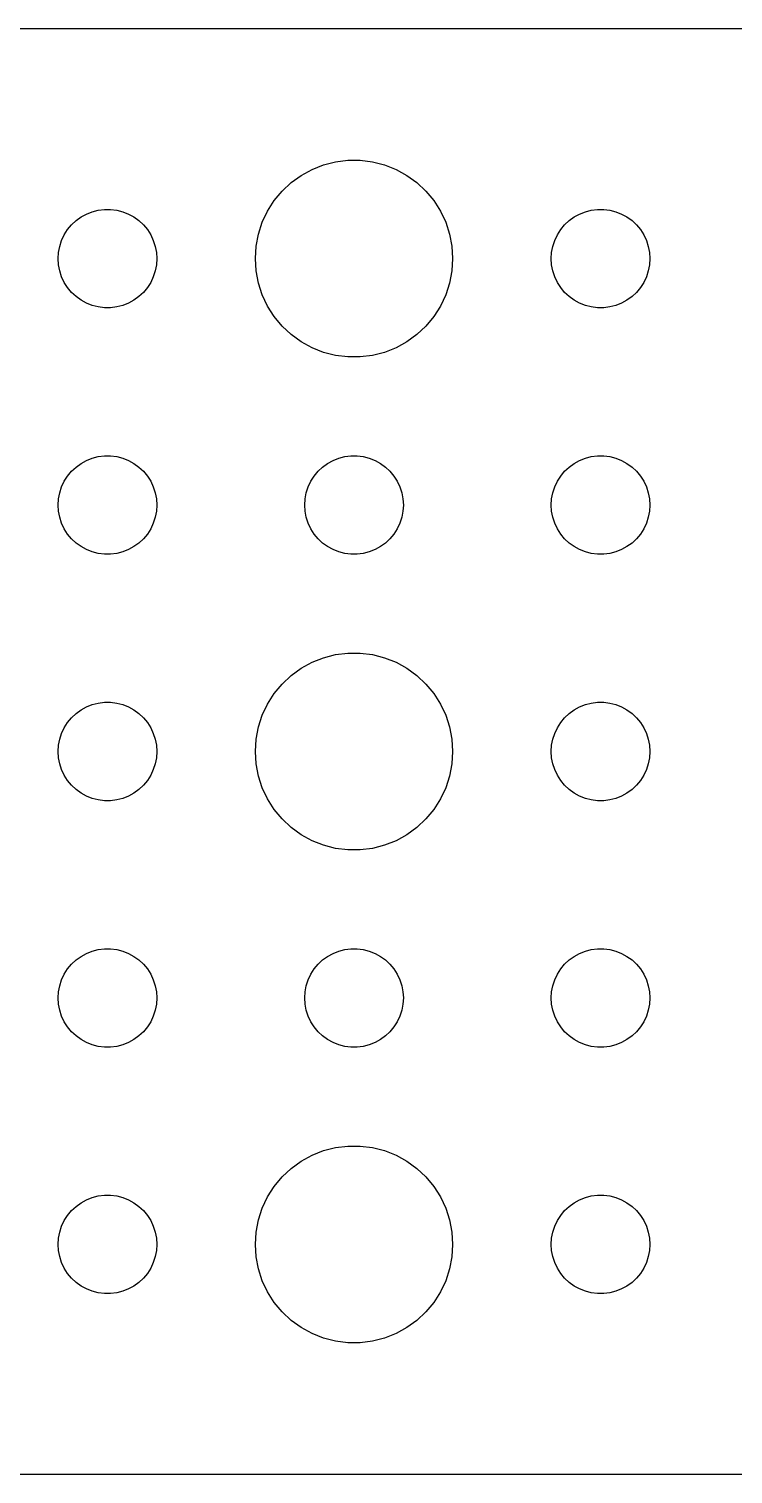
# Model space of a CAD drawing. Header units: metres. Extents: x -44.5 to 44.5, y 86 to 184.
# Drawn here: x -2.39 to 19.03, y 86.01 to 129.99 of the extents above; entities that cross this region are included whole.
import ezdxf

# ---------------------------------------------------------------- set-up
doc = ezdxf.new("R2010")
doc.units = ezdxf.units.M

msp = doc.modelspace()

# ---------------------------------------------------------------- linework, layer by layer
for p, q in [((39.8139, 129.99), (-39.8139, 129.99)), ((6.22266, 125.714), (6.57294, 125.853)), ((6.57294, 125.853), (6.93785, 125.947)), ((6.93785, 125.947), (7.31161, 125.994)), ((7.31161, 125.994), (7.68837, 125.994)), ((7.68837, 125.994), (8.06213, 125.947)), ((8.06213, 125.947), (8.42705, 125.853)), ((8.42705, 125.853), (8.77733, 125.714)), ((5.58772, 125.312), (5.89252, 125.533)), ((5.89252, 125.533), (6.22266, 125.714)), ((8.77733, 125.714), (9.10747, 125.533)), ((9.10747, 125.533), (9.41226, 125.312)), ((5.07294, 124.763), (5.31308, 125.054)), ((5.31308, 125.054), (5.58772, 125.312)), ((9.41226, 125.312), (9.6869, 125.054)), ((9.6869, 125.054), (9.92705, 124.763)), ((-0.463516, 124.427), (-0.281067, 124.473)), ((-0.281067, 124.473), (-0.094177, 124.497)), ((-0.094177, 124.497), (0.094177, 124.497)), ((0.094177, 124.497), (0.281067, 124.473)), ((0.281067, 124.473), (0.463516, 124.427)), ((4.87108, 124.445), (5.07294, 124.763)), ((9.92705, 124.763), (10.1289, 124.445)), ((14.5365, 124.427), (14.7189, 124.473)), ((14.7189, 124.473), (14.9058, 124.497)), ((14.9058, 124.497), (15.0942, 124.497)), ((15.0942, 124.497), (15.2811, 124.473)), ((15.2811, 124.473), (15.4635, 124.427)), ((-1.21352, 123.882), (-1.09344, 124.027)), ((-1.09344, 124.027), (-0.956131, 124.156)), ((-0.956131, 124.156), (-0.803726, 124.266)), ((-0.803726, 124.266), (-0.638657, 124.357)), ((-0.638657, 124.357), (-0.463516, 124.427)), ((0.463516, 124.427), (0.638657, 124.357)), ((0.638657, 124.357), (0.803726, 124.266)), ((0.803726, 124.266), (0.956131, 124.156)), ((0.956131, 124.156), (1.09344, 124.027)), ((1.09344, 124.027), (1.21352, 123.882)), ((4.59424, 123.746), (4.71066, 124.104)), ((4.71066, 124.104), (4.87108, 124.445)), ((10.1289, 124.445), (10.2893, 124.104)), ((10.2893, 124.104), (10.4057, 123.746)), ((13.7865, 123.882), (13.9065, 124.027)), ((13.9065, 124.027), (14.0439, 124.156)), ((14.0439, 124.156), (14.1963, 124.266)), ((14.1963, 124.266), (14.3613, 124.357)), ((14.3613, 124.357), (14.5365, 124.427)), ((15.4635, 124.427), (15.6387, 124.357)), ((15.6387, 124.357), (15.8037, 124.266)), ((15.8037, 124.266), (15.9561, 124.156)), ((15.9561, 124.156), (16.0934, 124.027)), ((16.0934, 124.027), (16.2135, 123.882)), ((-1.39465, 123.552), (-1.31445, 123.723)), ((-1.31445, 123.723), (-1.21352, 123.882)), ((1.21352, 123.882), (1.31445, 123.723)), ((1.31445, 123.723), (1.39465, 123.552)), ((4.52365, 123.376), (4.59424, 123.746)), ((10.4057, 123.746), (10.4763, 123.376)), ((13.6053, 123.552), (13.6855, 123.723)), ((13.6855, 123.723), (13.7865, 123.882)), ((16.2135, 123.882), (16.3145, 123.723)), ((16.3145, 123.723), (16.3947, 123.552)), ((-1.5, 123), (-1.48816, 123.188)), ((-1.48816, 123.188), (-1.45287, 123.373)), ((-1.45287, 123.373), (-1.39465, 123.552)), ((1.39465, 123.552), (1.45287, 123.373)), ((1.45287, 123.373), (1.48816, 123.188)), ((1.48816, 123.188), (1.5, 123)), ((4.5, 123), (4.52365, 123.376)), ((10.4763, 123.376), (10.5, 123)), ((13.5, 123), (13.5118, 123.188)), ((13.5118, 123.188), (13.5471, 123.373)), ((13.5471, 123.373), (13.6053, 123.552)), ((16.3947, 123.552), (16.4529, 123.373)), ((16.4529, 123.373), (16.4882, 123.188)), ((16.4882, 123.188), (16.5, 123)), ((-1.48816, 122.812), (-1.5, 123)), ((-1.45287, 122.627), (-1.48816, 122.812)), ((1.48816, 122.812), (1.45287, 122.627)), ((1.5, 123), (1.48816, 122.812)), ((4.52365, 122.624), (4.5, 123)), ((10.5, 123), (10.4763, 122.624)), ((13.5118, 122.812), (13.5, 123)), ((13.5471, 122.627), (13.5118, 122.812)), ((16.4882, 122.812), (16.4529, 122.627)), ((16.5, 123), (16.4882, 122.812)), ((-1.39465, 122.448), (-1.45287, 122.627)), ((-1.31445, 122.277), (-1.39465, 122.448)), ((-1.21352, 122.118), (-1.31445, 122.277)), ((1.31445, 122.277), (1.21352, 122.118)), ((1.39465, 122.448), (1.31445, 122.277)), ((1.45287, 122.627), (1.39465, 122.448)), ((4.59424, 122.254), (4.52365, 122.624)), ((10.4763, 122.624), (10.4057, 122.254)), ((13.6053, 122.448), (13.5471, 122.627)), ((13.6855, 122.277), (13.6053, 122.448)), ((13.7865, 122.118), (13.6855, 122.277)), ((16.3145, 122.277), (16.2135, 122.118)), ((16.3947, 122.448), (16.3145, 122.277)), ((16.4529, 122.627), (16.3947, 122.448)), ((-1.09344, 121.973), (-1.21352, 122.118)), ((-0.956131, 121.844), (-1.09344, 121.973)), ((-0.803726, 121.734), (-0.956131, 121.844)), ((0.956131, 121.844), (0.803726, 121.734)), ((1.09344, 121.973), (0.956131, 121.844)), ((1.21352, 122.118), (1.09344, 121.973)), ((4.71066, 121.896), (4.59424, 122.254)), ((4.87108, 121.555), (4.71066, 121.896)), ((10.2893, 121.896), (10.1289, 121.555)), ((10.4057, 122.254), (10.2893, 121.896)), ((13.9065, 121.973), (13.7865, 122.118)), ((14.0439, 121.844), (13.9065, 121.973)), ((14.1963, 121.734), (14.0439, 121.844)), ((15.9561, 121.844), (15.8037, 121.734)), ((16.0934, 121.973), (15.9561, 121.844)), ((16.2135, 122.118), (16.0934, 121.973)), ((-0.638657, 121.643), (-0.803726, 121.734)), ((-0.463516, 121.573), (-0.638657, 121.643)), ((-0.281067, 121.527), (-0.463516, 121.573)), ((-0.094177, 121.503), (-0.281067, 121.527)), ((0.094177, 121.503), (-0.094177, 121.503)), ((0.281067, 121.527), (0.094177, 121.503)), ((0.463516, 121.573), (0.281067, 121.527)), ((0.638657, 121.643), (0.463516, 121.573)), ((0.803726, 121.734), (0.638657, 121.643)), ((5.07294, 121.237), (4.87108, 121.555)), ((10.1289, 121.555), (9.92705, 121.237)), ((14.3613, 121.643), (14.1963, 121.734)), ((14.5365, 121.573), (14.3613, 121.643)), ((14.7189, 121.527), (14.5365, 121.573)), ((14.9058, 121.503), (14.7189, 121.527)), ((15.0942, 121.503), (14.9058, 121.503)), ((15.2811, 121.527), (15.0942, 121.503)), ((15.4635, 121.573), (15.2811, 121.527)), ((15.6387, 121.643), (15.4635, 121.573)), ((15.8037, 121.734), (15.6387, 121.643)), ((5.31308, 120.946), (5.07294, 121.237)), ((5.58772, 120.688), (5.31308, 120.946)), ((9.6869, 120.946), (9.41226, 120.688)), ((9.92705, 121.237), (9.6869, 120.946)), ((5.89252, 120.467), (5.58772, 120.688)), ((9.41226, 120.688), (9.10747, 120.467)), ((6.22266, 120.286), (5.89252, 120.467)), ((6.57294, 120.147), (6.22266, 120.286)), ((6.93785, 120.053), (6.57294, 120.147)), ((8.42705, 120.147), (8.06213, 120.053)), ((8.77733, 120.286), (8.42705, 120.147)), ((9.10747, 120.467), (8.77733, 120.286)), ((7.31161, 120.006), (6.93785, 120.053)), ((7.68837, 120.006), (7.31161, 120.006)), ((8.06213, 120.053), (7.68837, 120.006)), ((-0.281067, 116.973), (-0.094177, 116.997)), ((-0.094177, 116.997), (0.094177, 116.997)), ((0.094177, 116.997), (0.281067, 116.973)), ((7.21892, 116.973), (7.40581, 116.997)), ((7.40581, 116.997), (7.59418, 116.997)), ((7.59418, 116.997), (7.78107, 116.973)), ((14.7189, 116.973), (14.9058, 116.997)), ((14.9058, 116.997), (15.0942, 116.997)), ((15.0942, 116.997), (15.2811, 116.973)), ((-1.09344, 116.527), (-0.956131, 116.656)), ((-0.956131, 116.656), (-0.803726, 116.766)), ((-0.803726, 116.766), (-0.638657, 116.857)), ((-0.638657, 116.857), (-0.463516, 116.927)), ((-0.463516, 116.927), (-0.281067, 116.973)), ((0.281067, 116.973), (0.463516, 116.927)), ((0.463516, 116.927), (0.638657, 116.857)), ((0.638657, 116.857), (0.803726, 116.766)), ((0.803726, 116.766), (0.956131, 116.656)), ((0.956131, 116.656), (1.09344, 116.527)), ((6.40654, 116.527), (6.54385, 116.656)), ((6.54385, 116.656), (6.69626, 116.766)), ((6.69626, 116.766), (6.86133, 116.857)), ((6.86133, 116.857), (7.03647, 116.927)), ((7.03647, 116.927), (7.21892, 116.973)), ((7.78107, 116.973), (7.96352, 116.927)), ((7.96352, 116.927), (8.13866, 116.857)), ((8.13866, 116.857), (8.30373, 116.766)), ((8.30373, 116.766), (8.45613, 116.656)), ((8.45613, 116.656), (8.59344, 116.527)), ((13.9065, 116.527), (14.0439, 116.656)), ((14.0439, 116.656), (14.1963, 116.766)), ((14.1963, 116.766), (14.3613, 116.857)), ((14.3613, 116.857), (14.5365, 116.927)), ((14.5365, 116.927), (14.7189, 116.973)), ((15.2811, 116.973), (15.4635, 116.927)), ((15.4635, 116.927), (15.6387, 116.857)), ((15.6387, 116.857), (15.8037, 116.766)), ((15.8037, 116.766), (15.9561, 116.656)), ((15.9561, 116.656), (16.0934, 116.527)), ((-1.39465, 116.052), (-1.31445, 116.223)), ((-1.31445, 116.223), (-1.21352, 116.382)), ((-1.21352, 116.382), (-1.09344, 116.527)), ((1.09344, 116.527), (1.21352, 116.382)), ((1.21352, 116.382), (1.31445, 116.223)), ((1.31445, 116.223), (1.39465, 116.052)), ((6.10533, 116.052), (6.18553, 116.223)), ((6.18553, 116.223), (6.28647, 116.382)), ((6.28647, 116.382), (6.40654, 116.527)), ((8.59344, 116.527), (8.71352, 116.382)), ((8.71352, 116.382), (8.81445, 116.223)), ((8.81445, 116.223), (8.89465, 116.052)), ((13.6053, 116.052), (13.6855, 116.223)), ((13.6855, 116.223), (13.7865, 116.382)), ((13.7865, 116.382), (13.9065, 116.527)), ((16.0934, 116.527), (16.2135, 116.382)), ((16.2135, 116.382), (16.3145, 116.223)), ((16.3145, 116.223), (16.3947, 116.052)), ((-1.5, 115.5), (-1.48816, 115.688)), ((-1.48816, 115.688), (-1.45287, 115.873)), ((-1.45287, 115.873), (-1.39465, 116.052)), ((1.39465, 116.052), (1.45287, 115.873)), ((1.45287, 115.873), (1.48816, 115.688)), ((1.48816, 115.688), (1.5, 115.5)), ((6, 115.5), (6.01183, 115.688)), ((6.01183, 115.688), (6.04712, 115.873)), ((6.04712, 115.873), (6.10533, 116.052)), ((8.89465, 116.052), (8.95287, 115.873)), ((8.95287, 115.873), (8.98816, 115.688)), ((8.98816, 115.688), (9, 115.5)), ((13.5, 115.5), (13.5118, 115.688)), ((13.5118, 115.688), (13.5471, 115.873)), ((13.5471, 115.873), (13.6053, 116.052)), ((16.3947, 116.052), (16.4529, 115.873)), ((16.4529, 115.873), (16.4882, 115.688)), ((16.4882, 115.688), (16.5, 115.5)), ((-1.48816, 115.312), (-1.5, 115.5)), ((-1.45287, 115.127), (-1.48816, 115.312)), ((1.48816, 115.312), (1.45287, 115.127)), ((1.5, 115.5), (1.48816, 115.312)), ((6.01183, 115.312), (6, 115.5)), ((6.04712, 115.127), (6.01183, 115.312)), ((8.98816, 115.312), (8.95287, 115.127)), ((9, 115.5), (8.98816, 115.312)), ((13.5118, 115.312), (13.5, 115.5)), ((13.5471, 115.127), (13.5118, 115.312)), ((16.4882, 115.312), (16.4529, 115.127)), ((16.5, 115.5), (16.4882, 115.312)), ((-1.39465, 114.948), (-1.45287, 115.127)), ((-1.31445, 114.777), (-1.39465, 114.948)), ((1.39465, 114.948), (1.31445, 114.777)), ((1.45287, 115.127), (1.39465, 114.948)), ((6.10533, 114.948), (6.04712, 115.127)), ((6.18553, 114.777), (6.10533, 114.948)), ((8.89465, 114.948), (8.81445, 114.777)), ((8.95287, 115.127), (8.89465, 114.948)), ((13.6053, 114.948), (13.5471, 115.127)), ((13.6855, 114.777), (13.6053, 114.948)), ((16.3947, 114.948), (16.3145, 114.777)), ((16.4529, 115.127), (16.3947, 114.948)), ((-1.21352, 114.618), (-1.31445, 114.777)), ((-1.09344, 114.473), (-1.21352, 114.618)), ((-0.956131, 114.344), (-1.09344, 114.473)), ((1.09344, 114.473), (0.956131, 114.344)), ((1.21352, 114.618), (1.09344, 114.473)), ((1.31445, 114.777), (1.21352, 114.618)), ((6.28647, 114.618), (6.18553, 114.777)), ((6.40654, 114.473), (6.28647, 114.618)), ((6.54385, 114.344), (6.40654, 114.473)), ((8.59344, 114.473), (8.45613, 114.344)), ((8.71352, 114.618), (8.59344, 114.473)), ((8.81445, 114.777), (8.71352, 114.618)), ((13.7865, 114.618), (13.6855, 114.777)), ((13.9065, 114.473), (13.7865, 114.618)), ((14.0439, 114.344), (13.9065, 114.473)), ((16.0934, 114.473), (15.9561, 114.344)), ((16.2135, 114.618), (16.0934, 114.473)), ((16.3145, 114.777), (16.2135, 114.618)), ((-0.803726, 114.234), (-0.956131, 114.344)), ((-0.638657, 114.143), (-0.803726, 114.234)), ((-0.463516, 114.073), (-0.638657, 114.143)), ((-0.281067, 114.027), (-0.463516, 114.073)), ((-0.094177, 114.003), (-0.281067, 114.027)), ((0.094177, 114.003), (-0.094177, 114.003)), ((0.281067, 114.027), (0.094177, 114.003)), ((0.463516, 114.073), (0.281067, 114.027)), ((0.638657, 114.143), (0.463516, 114.073)), ((0.803726, 114.234), (0.638657, 114.143)), ((0.956131, 114.344), (0.803726, 114.234)), ((6.69626, 114.234), (6.54385, 114.344)), ((6.86133, 114.143), (6.69626, 114.234)), ((7.03647, 114.073), (6.86133, 114.143)), ((7.21892, 114.027), (7.03647, 114.073)), ((7.40581, 114.003), (7.21892, 114.027)), ((7.59418, 114.003), (7.40581, 114.003)), ((7.78107, 114.027), (7.59418, 114.003)), ((7.96352, 114.073), (7.78107, 114.027)), ((8.13866, 114.143), (7.96352, 114.073)), ((8.30373, 114.234), (8.13866, 114.143)), ((8.45613, 114.344), (8.30373, 114.234)), ((14.1963, 114.234), (14.0439, 114.344)), ((14.3613, 114.143), (14.1963, 114.234)), ((14.5365, 114.073), (14.3613, 114.143)), ((14.7189, 114.027), (14.5365, 114.073)), ((14.9058, 114.003), (14.7189, 114.027)), ((15.0942, 114.003), (14.9058, 114.003)), ((15.2811, 114.027), (15.0942, 114.003)), ((15.4635, 114.073), (15.2811, 114.027)), ((15.6387, 114.143), (15.4635, 114.073)), ((15.8037, 114.234), (15.6387, 114.143)), ((15.9561, 114.344), (15.8037, 114.234)), ((6.22266, 110.714), (6.57294, 110.853)), ((6.57294, 110.853), (6.93785, 110.947)), ((6.93785, 110.947), (7.31161, 110.994)), ((7.31161, 110.994), (7.68837, 110.994)), ((7.68837, 110.994), (8.06213, 110.947)), ((8.06213, 110.947), (8.42705, 110.853)), ((8.42705, 110.853), (8.77733, 110.714)), ((5.58772, 110.312), (5.89252, 110.533)), ((5.89252, 110.533), (6.22266, 110.714)), ((8.77733, 110.714), (9.10747, 110.533)), ((9.10747, 110.533), (9.41226, 110.312)), ((5.07294, 109.763), (5.31308, 110.054)), ((5.31308, 110.054), (5.58772, 110.312)), ((9.41226, 110.312), (9.6869, 110.054)), ((9.6869, 110.054), (9.92705, 109.763)), ((4.87108, 109.445), (5.07294, 109.763)), ((9.92705, 109.763), (10.1289, 109.445)), ((-1.09344, 109.027), (-0.956131, 109.156)), ((-0.956131, 109.156), (-0.803726, 109.266)), ((-0.803726, 109.266), (-0.638657, 109.357)), ((-0.638657, 109.357), (-0.463516, 109.427)), ((-0.463516, 109.427), (-0.281067, 109.473)), ((-0.281067, 109.473), (-0.094177, 109.497)), ((-0.094177, 109.497), (0.094177, 109.497)), ((0.094177, 109.497), (0.281067, 109.473)), ((0.281067, 109.473), (0.463516, 109.427)), ((0.463516, 109.427), (0.638657, 109.357)), ((0.638657, 109.357), (0.803726, 109.266)), ((0.803726, 109.266), (0.956131, 109.156)), ((0.956131, 109.156), (1.09344, 109.027)), ((4.59424, 108.746), (4.71066, 109.104)), ((4.71066, 109.104), (4.87108, 109.445)), ((10.1289, 109.445), (10.2893, 109.104)), ((10.2893, 109.104), (10.4057, 108.746)), ((13.9065, 109.027), (14.0439, 109.156)), ((14.0439, 109.156), (14.1963, 109.266)), ((14.1963, 109.266), (14.3613, 109.357)), ((14.3613, 109.357), (14.5365, 109.427)), ((14.5365, 109.427), (14.7189, 109.473)), ((14.7189, 109.473), (14.9058, 109.497)), ((14.9058, 109.497), (15.0942, 109.497)), ((15.0942, 109.497), (15.2811, 109.473)), ((15.2811, 109.473), (15.4635, 109.427)), ((15.4635, 109.427), (15.6387, 109.357)), ((15.6387, 109.357), (15.8037, 109.266)), ((15.8037, 109.266), (15.9561, 109.156)), ((15.9561, 109.156), (16.0934, 109.027)), ((-1.39465, 108.552), (-1.31445, 108.723)), ((-1.31445, 108.723), (-1.21352, 108.882)), ((-1.21352, 108.882), (-1.09344, 109.027)), ((1.09344, 109.027), (1.21352, 108.882)), ((1.21352, 108.882), (1.31445, 108.723)), ((1.31445, 108.723), (1.39465, 108.552)), ((4.52365, 108.376), (4.59424, 108.746)), ((10.4057, 108.746), (10.4763, 108.376)), ((13.6053, 108.552), (13.6855, 108.723)), ((13.6855, 108.723), (13.7865, 108.882)), ((13.7865, 108.882), (13.9065, 109.027)), ((16.0934, 109.027), (16.2135, 108.882)), ((16.2135, 108.882), (16.3145, 108.723)), ((16.3145, 108.723), (16.3947, 108.552)), ((-1.48816, 108.188), (-1.45287, 108.373)), ((-1.45287, 108.373), (-1.39465, 108.552)), ((1.39465, 108.552), (1.45287, 108.373)), ((1.45287, 108.373), (1.48816, 108.188)), ((4.5, 108), (4.52365, 108.376)), ((10.4763, 108.376), (10.5, 108)), ((13.5118, 108.188), (13.5471, 108.373)), ((13.5471, 108.373), (13.6053, 108.552)), ((16.3947, 108.552), (16.4529, 108.373)), ((16.4529, 108.373), (16.4882, 108.188)), ((-1.5, 108), (-1.48816, 108.188)), ((-1.48816, 107.812), (-1.5, 108)), ((-1.45287, 107.627), (-1.48816, 107.812)), ((1.48816, 107.812), (1.45287, 107.627)), ((1.48816, 108.188), (1.5, 108)), ((1.5, 108), (1.48816, 107.812)), ((4.52365, 107.624), (4.5, 108)), ((10.5, 108), (10.4763, 107.624)), ((13.5, 108), (13.5118, 108.188)), ((13.5118, 107.812), (13.5, 108)), ((13.5471, 107.627), (13.5118, 107.812)), ((16.4882, 107.812), (16.4529, 107.627)), ((16.4882, 108.188), (16.5, 108)), ((16.5, 108), (16.4882, 107.812)), ((-1.39465, 107.448), (-1.45287, 107.627)), ((-1.31445, 107.277), (-1.39465, 107.448)), ((1.39465, 107.448), (1.31445, 107.277)), ((1.45287, 107.627), (1.39465, 107.448)), ((4.59424, 107.254), (4.52365, 107.624)), ((10.4763, 107.624), (10.4057, 107.254)), ((13.6053, 107.448), (13.5471, 107.627)), ((13.6855, 107.277), (13.6053, 107.448)), ((16.3947, 107.448), (16.3145, 107.277)), ((16.4529, 107.627), (16.3947, 107.448)), ((-1.21352, 107.118), (-1.31445, 107.277)), ((-1.09344, 106.973), (-1.21352, 107.118)), ((-0.956131, 106.844), (-1.09344, 106.973)), ((1.09344, 106.973), (0.956131, 106.844)), ((1.21352, 107.118), (1.09344, 106.973)), ((1.31445, 107.277), (1.21352, 107.118)), ((4.71066, 106.896), (4.59424, 107.254)), ((4.87108, 106.555), (4.71066, 106.896)), ((10.2893, 106.896), (10.1289, 106.555)), ((10.4057, 107.254), (10.2893, 106.896)), ((13.7865, 107.118), (13.6855, 107.277)), ((13.9065, 106.973), (13.7865, 107.118)), ((14.0439, 106.844), (13.9065, 106.973)), ((16.0934, 106.973), (15.9561, 106.844)), ((16.2135, 107.118), (16.0934, 106.973)), ((16.3145, 107.277), (16.2135, 107.118)), ((-0.803726, 106.734), (-0.956131, 106.844)), ((-0.638657, 106.643), (-0.803726, 106.734)), ((-0.463516, 106.573), (-0.638657, 106.643)), ((-0.281067, 106.527), (-0.463516, 106.573)), ((-0.094177, 106.503), (-0.281067, 106.527)), ((0.094177, 106.503), (-0.094177, 106.503)), ((0.281067, 106.527), (0.094177, 106.503)), ((0.463516, 106.573), (0.281067, 106.527)), ((0.638657, 106.643), (0.463516, 106.573)), ((0.803726, 106.734), (0.638657, 106.643)), ((0.956131, 106.844), (0.803726, 106.734)), ((5.07294, 106.237), (4.87108, 106.555)), ((10.1289, 106.555), (9.92705, 106.237)), ((14.1963, 106.734), (14.0439, 106.844)), ((14.3613, 106.643), (14.1963, 106.734)), ((14.5365, 106.573), (14.3613, 106.643)), ((14.7189, 106.527), (14.5365, 106.573)), ((14.9058, 106.503), (14.7189, 106.527)), ((15.0942, 106.503), (14.9058, 106.503)), ((15.2811, 106.527), (15.0942, 106.503)), ((15.4635, 106.573), (15.2811, 106.527)), ((15.6387, 106.643), (15.4635, 106.573)), ((15.8037, 106.734), (15.6387, 106.643)), ((15.9561, 106.844), (15.8037, 106.734)), ((5.31308, 105.946), (5.07294, 106.237)), ((9.92705, 106.237), (9.6869, 105.946)), ((5.58772, 105.688), (5.31308, 105.946)), ((5.89252, 105.467), (5.58772, 105.688)), ((9.41226, 105.688), (9.10747, 105.467)), ((9.6869, 105.946), (9.41226, 105.688)), ((6.22266, 105.286), (5.89252, 105.467)), ((6.57294, 105.147), (6.22266, 105.286)), ((6.93785, 105.053), (6.57294, 105.147)), ((8.42705, 105.147), (8.06213, 105.053)), ((8.77733, 105.286), (8.42705, 105.147)), ((9.10747, 105.467), (8.77733, 105.286)), ((7.31161, 105.006), (6.93785, 105.053)), ((7.68837, 105.006), (7.31161, 105.006)), ((8.06213, 105.053), (7.68837, 105.006)), ((-1.09344, 101.527), (-0.956131, 101.656)), ((-0.956131, 101.656), (-0.803726, 101.766)), ((-0.803726, 101.766), (-0.638657, 101.857)), ((-0.638657, 101.857), (-0.463516, 101.927)), ((-0.463516, 101.927), (-0.281067, 101.973)), ((-0.281067, 101.973), (-0.094177, 101.997)), ((-0.094177, 101.997), (0.094177, 101.997)), ((0.094177, 101.997), (0.281067, 101.973)), ((0.281067, 101.973), (0.463516, 101.927)), ((0.463516, 101.927), (0.638657, 101.857)), ((0.638657, 101.857), (0.803726, 101.766)), ((0.803726, 101.766), (0.956131, 101.656)), ((0.956131, 101.656), (1.09344, 101.527)), ((6.40654, 101.527), (6.54385, 101.656)), ((6.54385, 101.656), (6.69626, 101.766)), ((6.69626, 101.766), (6.86133, 101.857)), ((6.86133, 101.857), (7.03647, 101.927)), ((7.03647, 101.927), (7.21892, 101.973)), ((7.21892, 101.973), (7.40581, 101.997)), ((7.40581, 101.997), (7.59418, 101.997)), ((7.59418, 101.997), (7.78107, 101.973)), ((7.78107, 101.973), (7.96352, 101.927)), ((7.96352, 101.927), (8.13866, 101.857)), ((8.13866, 101.857), (8.30373, 101.766)), ((8.30373, 101.766), (8.45613, 101.656)), ((8.45613, 101.656), (8.59344, 101.527)), ((13.9065, 101.527), (14.0439, 101.656)), ((14.0439, 101.656), (14.1963, 101.766)), ((14.1963, 101.766), (14.3613, 101.857)), ((14.3613, 101.857), (14.5365, 101.927)), ((14.5365, 101.927), (14.7189, 101.973)), ((14.7189, 101.973), (14.9058, 101.997)), ((14.9058, 101.997), (15.0942, 101.997)), ((15.0942, 101.997), (15.2811, 101.973)), ((15.2811, 101.973), (15.4635, 101.927)), ((15.4635, 101.927), (15.6387, 101.857)), ((15.6387, 101.857), (15.8037, 101.766)), ((15.8037, 101.766), (15.9561, 101.656)), ((15.9561, 101.656), (16.0934, 101.527)), ((-1.39465, 101.052), (-1.31445, 101.223)), ((-1.31445, 101.223), (-1.21352, 101.382)), ((-1.21352, 101.382), (-1.09344, 101.527)), ((1.09344, 101.527), (1.21352, 101.382)), ((1.21352, 101.382), (1.31445, 101.223)), ((1.31445, 101.223), (1.39465, 101.052)), ((6.10533, 101.052), (6.18553, 101.223)), ((6.18553, 101.223), (6.28647, 101.382)), ((6.28647, 101.382), (6.40654, 101.527)), ((8.59344, 101.527), (8.71352, 101.382)), ((8.71352, 101.382), (8.81445, 101.223)), ((8.81445, 101.223), (8.89465, 101.052)), ((13.6053, 101.052), (13.6855, 101.223)), ((13.6855, 101.223), (13.7865, 101.382)), ((13.7865, 101.382), (13.9065, 101.527)), ((16.0934, 101.527), (16.2135, 101.382)), ((16.2135, 101.382), (16.3145, 101.223)), ((16.3145, 101.223), (16.3947, 101.052)), ((-1.48816, 100.688), (-1.45287, 100.873)), ((-1.45287, 100.873), (-1.39465, 101.052)), ((1.39465, 101.052), (1.45287, 100.873)), ((1.45287, 100.873), (1.48816, 100.688)), ((6.01183, 100.688), (6.04712, 100.873)), ((6.04712, 100.873), (6.10533, 101.052)), ((8.89465, 101.052), (8.95287, 100.873)), ((8.95287, 100.873), (8.98816, 100.688)), ((13.5118, 100.688), (13.5471, 100.873)), ((13.5471, 100.873), (13.6053, 101.052)), ((16.3947, 101.052), (16.4529, 100.873)), ((16.4529, 100.873), (16.4882, 100.688)), ((-1.5, 100.5), (-1.48816, 100.688)), ((-1.48816, 100.312), (-1.5, 100.5)), ((-1.45287, 100.127), (-1.48816, 100.312)), ((1.48816, 100.312), (1.45287, 100.127)), ((1.48816, 100.688), (1.5, 100.5)), ((1.5, 100.5), (1.48816, 100.312)), ((6, 100.5), (6.01183, 100.688)), ((6.01183, 100.312), (6, 100.5)), ((6.04712, 100.127), (6.01183, 100.312)), ((8.98816, 100.312), (8.95287, 100.127)), ((8.98816, 100.688), (9, 100.5)), ((9, 100.5), (8.98816, 100.312)), ((13.5, 100.5), (13.5118, 100.688)), ((13.5118, 100.312), (13.5, 100.5)), ((13.5471, 100.127), (13.5118, 100.312)), ((16.4882, 100.312), (16.4529, 100.127)), ((16.4882, 100.688), (16.5, 100.5)), ((16.5, 100.5), (16.4882, 100.312)), ((-1.39465, 99.9478), (-1.45287, 100.127)), ((-1.31445, 99.7774), (-1.39465, 99.9478)), ((1.39465, 99.9478), (1.31445, 99.7774)), ((1.45287, 100.127), (1.39465, 99.9478)), ((6.10533, 99.9478), (6.04712, 100.127)), ((6.18553, 99.7774), (6.10533, 99.9478)), ((8.89465, 99.9478), (8.81445, 99.7774)), ((8.95287, 100.127), (8.89465, 99.9478)), ((13.6053, 99.9478), (13.5471, 100.127)), ((13.6855, 99.7774), (13.6053, 99.9478)), ((16.3947, 99.9478), (16.3145, 99.7774)), ((16.4529, 100.127), (16.3947, 99.9478)), ((-1.21352, 99.6183), (-1.31445, 99.7774)), ((-1.09344, 99.4732), (-1.21352, 99.6183)), ((-0.956131, 99.3442), (-1.09344, 99.4732)), ((1.09344, 99.4732), (0.956131, 99.3442)), ((1.21352, 99.6183), (1.09344, 99.4732)), ((1.31445, 99.7774), (1.21352, 99.6183)), ((6.28647, 99.6183), (6.18553, 99.7774)), ((6.40654, 99.4732), (6.28647, 99.6183)), ((6.54385, 99.3442), (6.40654, 99.4732)), ((8.59344, 99.4732), (8.45613, 99.3442)), ((8.71352, 99.6183), (8.59344, 99.4732)), ((8.81445, 99.7774), (8.71352, 99.6183)), ((13.7865, 99.6183), (13.6855, 99.7774)), ((13.9065, 99.4732), (13.7865, 99.6183)), ((14.0439, 99.3442), (13.9065, 99.4732)), ((16.0934, 99.4732), (15.9561, 99.3442)), ((16.2135, 99.6183), (16.0934, 99.4732)), ((16.3145, 99.7774), (16.2135, 99.6183)), ((-0.803726, 99.2335), (-0.956131, 99.3442)), ((-0.638657, 99.1428), (-0.803726, 99.2335)), ((-0.463516, 99.0734), (-0.638657, 99.1428)), ((-0.281067, 99.0266), (-0.463516, 99.0734)), ((-0.094177, 99.003), (-0.281067, 99.0266)), ((0.094177, 99.003), (-0.094177, 99.003)), ((0.281067, 99.0266), (0.094177, 99.003)), ((0.463516, 99.0734), (0.281067, 99.0266)), ((0.638657, 99.1428), (0.463516, 99.0734)), ((0.803726, 99.2335), (0.638657, 99.1428)), ((0.956131, 99.3442), (0.803726, 99.2335)), ((6.69626, 99.2335), (6.54385, 99.3442)), ((6.86133, 99.1428), (6.69626, 99.2335)), ((7.03647, 99.0734), (6.86133, 99.1428)), ((7.21892, 99.0266), (7.03647, 99.0734)), ((7.40581, 99.003), (7.21892, 99.0266)), ((7.59418, 99.003), (7.40581, 99.003)), ((7.78107, 99.0266), (7.59418, 99.003)), ((7.96352, 99.0734), (7.78107, 99.0266)), ((8.13866, 99.1428), (7.96352, 99.0734)), ((8.30373, 99.2335), (8.13866, 99.1428)), ((8.45613, 99.3442), (8.30373, 99.2335)), ((14.1963, 99.2335), (14.0439, 99.3442)), ((14.3613, 99.1428), (14.1963, 99.2335)), ((14.5365, 99.0734), (14.3613, 99.1428)), ((14.7189, 99.0266), (14.5365, 99.0734)), ((14.9058, 99.003), (14.7189, 99.0266)), ((15.0942, 99.003), (14.9058, 99.003)), ((15.2811, 99.0266), (15.0942, 99.003)), ((15.4635, 99.0734), (15.2811, 99.0266)), ((15.6387, 99.1428), (15.4635, 99.0734)), ((15.8037, 99.2335), (15.6387, 99.1428)), ((15.9561, 99.3442), (15.8037, 99.2335)), ((6.57294, 95.8532), (6.93785, 95.9469)), ((6.93785, 95.9469), (7.31161, 95.9941)), ((7.31161, 95.9941), (7.68837, 95.9941)), ((7.68837, 95.9941), (8.06213, 95.9469)), ((8.06213, 95.9469), (8.42705, 95.8532)), ((5.58772, 95.3116), (5.89252, 95.533)), ((5.89252, 95.533), (6.22266, 95.7145)), ((6.22266, 95.7145), (6.57294, 95.8532)), ((8.42705, 95.8532), (8.77733, 95.7145)), ((8.77733, 95.7145), (9.10747, 95.533)), ((9.10747, 95.533), (9.41226, 95.3116)), ((5.07294, 94.7634), (5.31308, 95.0536)), ((5.31308, 95.0536), (5.58772, 95.3116)), ((9.41226, 95.3116), (9.6869, 95.0536)), ((9.6869, 95.0536), (9.92705, 94.7634)), ((4.87108, 94.4453), (5.07294, 94.7634)), ((9.92705, 94.7634), (10.1289, 94.4453)), ((-1.09344, 94.0268), (-0.956131, 94.1558)), ((-0.956131, 94.1558), (-0.803726, 94.2665)), ((-0.803726, 94.2665), (-0.638657, 94.3573)), ((-0.638657, 94.3573), (-0.463516, 94.4266)), ((-0.463516, 94.4266), (-0.281067, 94.4734)), ((-0.281067, 94.4734), (-0.094177, 94.4971)), ((-0.094177, 94.4971), (0.094177, 94.4971)), ((0.094177, 94.4971), (0.281067, 94.4734)), ((0.281067, 94.4734), (0.463516, 94.4266)), ((0.463516, 94.4266), (0.638657, 94.3573)), ((0.638657, 94.3573), (0.803726, 94.2665)), ((0.803726, 94.2665), (0.956131, 94.1558)), ((0.956131, 94.1558), (1.09344, 94.0268)), ((4.71066, 94.1044), (4.87108, 94.4453)), ((10.1289, 94.4453), (10.2893, 94.1044)), ((13.9065, 94.0268), (14.0439, 94.1558)), ((14.0439, 94.1558), (14.1963, 94.2665)), ((14.1963, 94.2665), (14.3613, 94.3573)), ((14.3613, 94.3573), (14.5365, 94.4266)), ((14.5365, 94.4266), (14.7189, 94.4734)), ((14.7189, 94.4734), (14.9058, 94.4971)), ((14.9058, 94.4971), (15.0942, 94.4971)), ((15.0942, 94.4971), (15.2811, 94.4734)), ((15.2811, 94.4734), (15.4635, 94.4266)), ((15.4635, 94.4266), (15.6387, 94.3573)), ((15.6387, 94.3573), (15.8037, 94.2665)), ((15.8037, 94.2665), (15.9561, 94.1558)), ((15.9561, 94.1558), (16.0934, 94.0268)), ((-1.39465, 93.5522), (-1.31445, 93.7226)), ((-1.31445, 93.7226), (-1.21352, 93.8817)), ((-1.21352, 93.8817), (-1.09344, 94.0268)), ((1.09344, 94.0268), (1.21352, 93.8817)), ((1.21352, 93.8817), (1.31445, 93.7226)), ((1.31445, 93.7226), (1.39465, 93.5522)), ((4.52365, 93.376), (4.59424, 93.7461)), ((4.59424, 93.7461), (4.71066, 94.1044)), ((10.2893, 94.1044), (10.4057, 93.7461)), ((10.4057, 93.7461), (10.4763, 93.376)), ((13.6053, 93.5522), (13.6855, 93.7226)), ((13.6855, 93.7226), (13.7865, 93.8817)), ((13.7865, 93.8817), (13.9065, 94.0268)), ((16.0934, 94.0268), (16.2135, 93.8817)), ((16.2135, 93.8817), (16.3145, 93.7226)), ((16.3145, 93.7226), (16.3947, 93.5522)), ((-1.48816, 93.188), (-1.45287, 93.373)), ((-1.45287, 93.373), (-1.39465, 93.5522)), ((1.39465, 93.5522), (1.45287, 93.373)), ((1.45287, 93.373), (1.48816, 93.188)), ((4.5, 93), (4.52365, 93.376)), ((10.4763, 93.376), (10.5, 93)), ((13.5118, 93.188), (13.5471, 93.373)), ((13.5471, 93.373), (13.6053, 93.5522)), ((16.3947, 93.5522), (16.4529, 93.373)), ((16.4529, 93.373), (16.4882, 93.188)), ((-1.5, 93), (-1.48816, 93.188)), ((-1.48816, 92.812), (-1.5, 93)), ((-1.45287, 92.627), (-1.48816, 92.812)), ((1.48816, 92.812), (1.45287, 92.627)), ((1.48816, 93.188), (1.5, 93)), ((1.5, 93), (1.48816, 92.812)), ((4.52365, 92.624), (4.5, 93)), ((10.5, 93), (10.4763, 92.624)), ((13.5, 93), (13.5118, 93.188)), ((13.5118, 92.812), (13.5, 93)), ((13.5471, 92.627), (13.5118, 92.812)), ((16.4882, 92.812), (16.4529, 92.627)), ((16.4882, 93.188), (16.5, 93)), ((16.5, 93), (16.4882, 92.812)), ((-1.39465, 92.4478), (-1.45287, 92.627)), ((-1.31445, 92.2774), (-1.39465, 92.4478)), ((1.39465, 92.4478), (1.31445, 92.2774)), ((1.45287, 92.627), (1.39465, 92.4478)), ((4.59424, 92.2539), (4.52365, 92.624)), ((10.4763, 92.624), (10.4057, 92.2539)), ((13.6053, 92.4478), (13.5471, 92.627)), ((13.6855, 92.2774), (13.6053, 92.4478)), ((16.3947, 92.4478), (16.3145, 92.2774)), ((16.4529, 92.627), (16.3947, 92.4478)), ((-1.21352, 92.1183), (-1.31445, 92.2774)), ((-1.09344, 91.9732), (-1.21352, 92.1183)), ((-0.956131, 91.8442), (-1.09344, 91.9732)), ((1.09344, 91.9732), (0.956131, 91.8442)), ((1.21352, 92.1183), (1.09344, 91.9732)), ((1.31445, 92.2774), (1.21352, 92.1183)), ((4.71066, 91.8956), (4.59424, 92.2539)), ((10.4057, 92.2539), (10.2893, 91.8956)), ((13.7865, 92.1183), (13.6855, 92.2774)), ((13.9065, 91.9732), (13.7865, 92.1183)), ((14.0439, 91.8442), (13.9065, 91.9732)), ((16.0934, 91.9732), (15.9561, 91.8442)), ((16.2135, 92.1183), (16.0934, 91.9732)), ((16.3145, 92.2774), (16.2135, 92.1183)), ((-0.803726, 91.7335), (-0.956131, 91.8442)), ((-0.638657, 91.6428), (-0.803726, 91.7335)), ((-0.463516, 91.5734), (-0.638657, 91.6428)), ((-0.281067, 91.5266), (-0.463516, 91.5734)), ((-0.094177, 91.503), (-0.281067, 91.5266)), ((0.094177, 91.503), (-0.094177, 91.503)), ((0.281067, 91.5266), (0.094177, 91.503)), ((0.463516, 91.5734), (0.281067, 91.5266)), ((0.638657, 91.6428), (0.463516, 91.5734)), ((0.803726, 91.7335), (0.638657, 91.6428)), ((0.956131, 91.8442), (0.803726, 91.7335)), ((4.87108, 91.5547), (4.71066, 91.8956)), ((5.07294, 91.2366), (4.87108, 91.5547)), ((10.1289, 91.5547), (9.92705, 91.2366)), ((10.2893, 91.8956), (10.1289, 91.5547)), ((14.1963, 91.7335), (14.0439, 91.8442)), ((14.3613, 91.6428), (14.1963, 91.7335)), ((14.5365, 91.5734), (14.3613, 91.6428)), ((14.7189, 91.5266), (14.5365, 91.5734)), ((14.9058, 91.503), (14.7189, 91.5266)), ((15.0942, 91.503), (14.9058, 91.503)), ((15.2811, 91.5266), (15.0942, 91.503)), ((15.4635, 91.5734), (15.2811, 91.5266)), ((15.6387, 91.6428), (15.4635, 91.5734)), ((15.8037, 91.7335), (15.6387, 91.6428)), ((15.9561, 91.8442), (15.8037, 91.7335)), ((5.31308, 90.9464), (5.07294, 91.2366)), ((9.92705, 91.2366), (9.6869, 90.9464)), ((5.58772, 90.6885), (5.31308, 90.9464)), ((5.89252, 90.467), (5.58772, 90.6885)), ((9.41226, 90.6885), (9.10747, 90.467)), ((9.6869, 90.9464), (9.41226, 90.6885)), ((6.22266, 90.2855), (5.89252, 90.467)), ((6.57294, 90.1468), (6.22266, 90.2855)), ((8.77733, 90.2855), (8.42705, 90.1468)), ((9.10747, 90.467), (8.77733, 90.2855)), ((6.93785, 90.0531), (6.57294, 90.1468)), ((7.31161, 90.0059), (6.93785, 90.0531)), ((7.68837, 90.0059), (7.31161, 90.0059)), ((8.06213, 90.0531), (7.68837, 90.0059)), ((8.42705, 90.1468), (8.06213, 90.0531)), ((-39.8139, 86.0099), (39.8139, 86.0099))]:
    msp.add_line(p, q)

doc.saveas('drawing.dxf')
